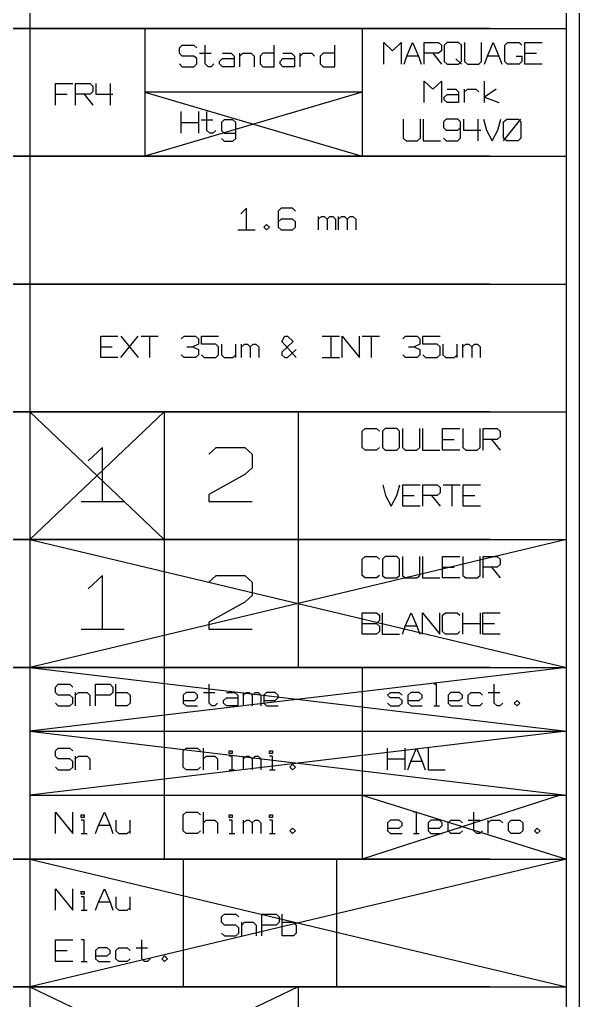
# Model space of a CAD drawing. Extents: x -658 to 530, y -320 to 521.
# Drawn here: x -356.3 to -277.6, y 172.4 to 310.2 of the extents above; entities that cross this region are included whole.
import ezdxf

# ---------------------------------------------------------------- set-up
doc = ezdxf.new("R2010")
doc.units = 0
doc.layers.add('1', color=1, linetype='CONTINUOUS')

msp = doc.modelspace()

# ---------------------------------------------------------------- linework, layer by layer
at = {"layer": '1'}
for p, q in [((-277.58, 100.6), (-277.58, 420.4)), ((-354.83, 398.85), (-354.83, 102.4)), ((-279.38, 309), (-279.38, 326.97)), ((-290.15, 309), (-419.5, 309)), ((-419.5, 309), (-279.38, 309)), ((-338.65, 309), (-338.65, 291.05)), ((-308.1, 309), (-308.1, 291.05)), ((-279.38, 291.05), (-279.38, 309)), ((-333.8, 306.25), (-333.4, 306.65)), ((-333.8, 305.5), (-333.8, 306.25)), ((-333.4, 306.65), (-331.77, 306.65)), ((-331.77, 306.65), (-331.37, 306.25)), ((-330.17, 304), (-330.17, 306.65)), ((-320.47, 303.62), (-320.47, 306.65)), ((-311.97, 303.62), (-311.97, 306.65)), ((-305.05, 303.97), (-305.05, 307)), ((-305.05, 307), (-303.85, 305.87)), ((-303.85, 305.87), (-302.63, 307)), ((-302.63, 307), (-302.63, 303.97)), ((-301.83, 305.1), (-301.03, 307)), ((-301.03, 307), (-300.2, 305.1)), ((-299.4, 303.97), (-299.4, 307)), ((-299.4, 307), (-297.38, 307)), ((-297.38, 307), (-296.98, 306.62)), ((-296.98, 306.62), (-296.98, 305.87)), ((-296.18, 307), (-296.58, 306.62)), ((-296.58, 306.62), (-296.58, 304.35)), ((-294.55, 307), (-296.18, 307)), ((-294.15, 306.62), (-294.55, 307)), ((-294.15, 304.35), (-294.15, 306.62)), ((-293.75, 307), (-293.75, 304.35)), ((-291.33, 304.35), (-291.33, 307)), ((-290.5, 305.1), (-289.7, 307)), ((-289.7, 307), (-288.9, 305.1)), ((-288.08, 306.62), (-287.68, 307)), ((-288.08, 304.35), (-288.08, 306.62)), ((-287.68, 307), (-286.05, 307)), ((-286.05, 307), (-285.65, 306.62)), ((-285.25, 303.97), (-285.25, 307)), ((-285.25, 307), (-282.83, 307)), ((-333.4, 305.12), (-333.8, 305.5)), ((-331.77, 305.12), (-333.4, 305.12)), ((-331.37, 304.75), (-331.77, 305.12)), ((-331.37, 304), (-331.37, 304.75)), ((-330.97, 305.5), (-329.35, 305.5)), ((-328.15, 304.37), (-327.75, 304.75)), ((-327.75, 305.5), (-326.52, 305.5)), ((-327.75, 304.75), (-326.12, 304.75)), ((-326.52, 305.5), (-326.12, 305.12)), ((-326.12, 305.12), (-326.12, 303.62)), ((-325.32, 303.62), (-325.32, 305.5)), ((-325.32, 305.12), (-324.9, 305.5)), ((-324.9, 305.5), (-323.7, 305.5)), ((-323.7, 305.5), (-323.3, 305.12)), ((-323.3, 305.12), (-323.3, 303.62)), ((-322.07, 305.5), (-322.47, 305.12)), ((-322.47, 305.12), (-322.47, 304)), ((-320.47, 305.5), (-322.07, 305.5)), ((-319.65, 304.37), (-319.25, 304.75)), ((-319.25, 305.5), (-318.05, 305.5)), ((-319.25, 304.75), (-317.62, 304.75)), ((-318.05, 305.5), (-317.62, 305.12)), ((-317.62, 305.12), (-317.62, 303.62)), ((-316.82, 303.62), (-316.82, 305.5)), ((-316.82, 305.12), (-316.42, 305.5)), ((-316.42, 305.5), (-315.2, 305.5)), ((-315.2, 305.5), (-314.8, 305.12)), ((-313.6, 305.5), (-314, 305.12)), ((-314, 305.12), (-314, 304)), ((-311.97, 305.5), (-313.6, 305.5)), ((-302.23, 303.97), (-301.83, 305.1)), ((-300.2, 305.1), (-301.83, 305.1)), ((-300.2, 305.1), (-299.8, 303.97)), ((-297.38, 305.5), (-299.4, 305.5)), ((-298.18, 305.5), (-296.98, 303.97)), ((-296.98, 305.87), (-297.38, 305.5)), ((-294.15, 303.97), (-294.95, 304.72)), ((-290.9, 303.97), (-290.5, 305.1)), ((-288.9, 305.1), (-290.5, 305.1)), ((-288.9, 305.1), (-288.48, 303.97)), ((-286.48, 305.1), (-285.65, 305.1)), ((-285.65, 305.1), (-285.65, 304.35)), ((-285.25, 305.5), (-283.63, 305.5)), ((-333.8, 304), (-333.4, 303.62)), ((-333.4, 303.62), (-331.77, 303.62)), ((-331.77, 303.62), (-331.37, 304)), ((-329.75, 303.62), (-330.17, 304)), ((-329.35, 303.62), (-329.75, 303.62)), ((-328.95, 304), (-329.35, 303.62)), ((-328.15, 304), (-328.15, 304.37)), ((-327.75, 303.62), (-328.15, 304)), ((-326.12, 303.62), (-327.75, 303.62)), ((-322.47, 304), (-322.07, 303.62)), ((-322.07, 303.62), (-320.47, 303.62)), ((-319.65, 304), (-319.65, 304.37)), ((-319.25, 303.62), (-319.65, 304)), ((-317.62, 303.62), (-319.25, 303.62)), ((-314, 304), (-313.6, 303.62)), ((-313.6, 303.62), (-311.97, 303.62)), ((-296.58, 304.35), (-296.18, 303.97)), ((-296.18, 303.97), (-294.55, 303.97)), ((-294.55, 303.97), (-294.15, 304.35)), ((-293.75, 304.35), (-293.33, 303.97)), ((-293.33, 303.97), (-291.73, 303.97)), ((-291.73, 303.97), (-291.33, 304.35)), ((-287.68, 303.97), (-288.08, 304.35)), ((-286.05, 303.97), (-287.68, 303.97)), ((-285.65, 304.35), (-286.05, 303.97)), ((-282.83, 303.97), (-285.25, 303.97)), ((-351.22, 298.22), (-351.22, 301.25)), ((-351.22, 301.25), (-348.8, 301.25)), ((-348.4, 298.22), (-348.4, 301.25)), ((-348.4, 301.25), (-346.37, 301.25)), ((-346.37, 301.25), (-345.97, 300.87)), ((-345.97, 300.87), (-345.97, 300.12)), ((-345.57, 301.25), (-345.57, 299.75)), ((-343.55, 301.25), (-343.55, 298.22)), ((-299.4, 298.6), (-299.4, 301.6)), ((-299.4, 301.6), (-298.18, 300.47)), ((-298.18, 300.47), (-296.98, 301.6)), ((-296.98, 301.6), (-296.98, 298.6)), ((-290.9, 298.6), (-290.9, 301.6)), ((-351.22, 299.75), (-349.6, 299.75)), ((-346.37, 299.75), (-348.4, 299.75)), ((-347.17, 299.75), (-345.97, 298.22)), ((-345.97, 300.12), (-346.37, 299.75)), ((-345.57, 299.75), (-343.15, 299.75)), ((-338.65, 300.02), (-308.1, 291.05)), ((-308.1, 300.02), (-338.65, 291.05)), ((-308.1, 300.02), (-338.65, 300.02)), ((-296.58, 299.35), (-296.18, 299.72)), ((-296.58, 298.97), (-296.58, 299.35)), ((-296.18, 300.47), (-294.95, 300.47)), ((-296.18, 299.72), (-294.55, 299.72)), ((-294.95, 300.47), (-294.55, 300.1)), ((-294.55, 300.1), (-294.55, 298.6)), ((-293.75, 298.6), (-293.75, 300.47)), ((-293.75, 300.1), (-293.33, 300.47)), ((-293.33, 300.47), (-292.13, 300.47)), ((-292.13, 300.47), (-291.73, 300.1)), ((-289.3, 300.47), (-290.9, 299.35)), ((-290.9, 299.35), (-288.9, 298.6)), ((-296.18, 298.6), (-296.58, 298.97)), ((-294.55, 298.6), (-296.18, 298.6)), ((-333.55, 294.27), (-333.55, 297.3)), ((-331.13, 297.3), (-331.13, 294.27)), ((-329.93, 294.65), (-329.93, 297.3)), ((-333.55, 295.77), (-331.13, 295.77)), ((-330.73, 296.17), (-329.1, 296.17)), ((-327.5, 296.17), (-327.9, 295.77)), ((-327.9, 295.77), (-327.9, 294.65)), ((-326.28, 296.17), (-327.5, 296.17)), ((-325.88, 295.77), (-326.28, 296.17)), ((-325.88, 293.52), (-325.88, 295.77)), ((-302.35, 296.22), (-302.35, 293.57)), ((-299.93, 293.57), (-299.93, 296.22)), ((-299.53, 296.22), (-299.53, 293.2)), ((-296.3, 296.22), (-296.7, 295.85)), ((-296.7, 295.85), (-296.7, 295.07)), ((-296.7, 295.07), (-296.3, 294.7)), ((-294.68, 296.22), (-296.3, 296.22)), ((-294.28, 295.85), (-294.68, 296.22)), ((-294.68, 294.7), (-294.28, 295.07)), ((-294.28, 293.57), (-294.28, 295.85)), ((-293.88, 296.22), (-293.88, 294.7)), ((-291.85, 296.22), (-291.85, 293.2)), ((-291.05, 296.22), (-290.65, 294.7)), ((-289.03, 294.7), (-288.63, 296.22)), ((-288.23, 295.85), (-287.8, 296.22)), ((-288.23, 293.2), (-285.8, 296.22)), ((-288.23, 293.57), (-288.23, 295.85)), ((-287.8, 296.22), (-286.2, 296.22)), ((-286.2, 296.22), (-285.8, 295.85)), ((-285.8, 295.85), (-285.8, 293.57)), ((-329.53, 294.27), (-329.93, 294.65)), ((-329.1, 294.27), (-329.53, 294.27)), ((-328.7, 294.65), (-329.1, 294.27)), ((-327.9, 294.65), (-327.5, 294.27)), ((-327.5, 294.27), (-325.88, 294.27)), ((-296.3, 294.7), (-294.68, 294.7)), ((-293.88, 294.7), (-291.45, 294.7)), ((-290.65, 294.7), (-289.83, 293.2)), ((-289.83, 293.2), (-289.03, 294.7)), ((-327.9, 293.52), (-327.5, 293.15)), ((-327.5, 293.15), (-326.28, 293.15)), ((-326.28, 293.15), (-325.88, 293.52)), ((-302.35, 293.57), (-301.95, 293.2)), ((-301.95, 293.2), (-300.35, 293.2)), ((-300.35, 293.2), (-299.93, 293.57)), ((-299.53, 293.2), (-297.1, 293.2)), ((-296.7, 293.57), (-296.3, 293.2)), ((-296.3, 293.2), (-294.68, 293.2)), ((-294.68, 293.2), (-294.28, 293.57)), ((-287.8, 293.2), (-288.23, 293.57)), ((-286.2, 293.2), (-287.8, 293.2)), ((-285.8, 293.57), (-286.2, 293.2)), ((-290.15, 291.05), (-419.5, 291.05)), ((-419.5, 291.05), (-279.38, 291.05)), ((-279.38, 273.07), (-279.38, 291.05)), ((-324.37, 283.72), (-325.17, 282.95)), ((-324.37, 280.7), (-324.37, 283.72)), ((-319.52, 283.72), (-319.92, 283.32)), ((-319.92, 283.32), (-319.92, 281.07)), ((-317.9, 283.72), (-319.52, 283.72)), ((-317.5, 283.32), (-317.9, 283.72)), ((-321.95, 281.07), (-321.55, 281.45)), ((-321.55, 281.45), (-321.12, 281.07)), ((-319.52, 282.2), (-319.92, 281.82)), ((-317.9, 282.2), (-319.52, 282.2)), ((-317.5, 281.82), (-317.9, 282.2)), ((-317.5, 281.07), (-317.5, 281.82)), ((-314.27, 280.7), (-314.27, 282.57)), ((-314.27, 282.2), (-313.85, 282.57)), ((-313.85, 282.57), (-313.45, 282.57)), ((-313.45, 282.57), (-313.05, 282.2)), ((-313.05, 282.2), (-312.65, 282.57)), ((-313.05, 282.2), (-313.05, 280.7)), ((-312.65, 282.57), (-312.25, 282.57)), ((-312.25, 282.57), (-311.85, 282.2)), ((-311.85, 282.2), (-311.85, 280.7)), ((-311.42, 280.7), (-311.42, 282.57)), ((-311.42, 282.2), (-311.02, 282.57)), ((-311.02, 282.57), (-310.62, 282.57)), ((-310.62, 282.57), (-310.22, 282.2)), ((-310.22, 282.2), (-309.82, 282.57)), ((-310.22, 282.2), (-310.22, 280.7)), ((-309.82, 282.57), (-309.42, 282.57)), ((-309.42, 282.57), (-309, 282.2)), ((-309, 282.2), (-309, 280.7)), ((-325.57, 280.7), (-323.15, 280.7)), ((-321.55, 280.7), (-321.95, 281.07)), ((-321.12, 281.07), (-321.55, 280.7)), ((-319.92, 281.07), (-319.52, 280.7)), ((-319.52, 280.7), (-317.9, 280.7)), ((-317.9, 280.7), (-317.5, 281.07)), ((-290.15, 273.07), (-419.5, 273.07)), ((-419.5, 273.07), (-279.38, 273.07)), ((-279.38, 255.1), (-279.38, 273.07)), ((-344.87, 262.72), (-344.87, 265.75)), ((-344.87, 265.75), (-342.45, 265.75)), ((-342.05, 262.72), (-339.62, 265.75)), ((-342.05, 265.75), (-339.62, 262.72)), ((-339.2, 265.75), (-336.77, 265.75)), ((-338, 265.75), (-338, 262.72)), ((-333.55, 265.37), (-333.15, 265.75)), ((-333.15, 265.75), (-331.52, 265.75)), ((-331.52, 265.75), (-331.12, 265.37)), ((-331.12, 265.37), (-331.12, 264.62)), ((-330.72, 264.62), (-330.72, 265.75)), ((-330.72, 265.75), (-328.3, 265.75)), ((-319.4, 265), (-319, 265.75)), ((-317.37, 262.72), (-319.4, 265)), ((-317.8, 265), (-319.4, 263.47)), ((-319, 265.75), (-318.6, 265.75)), ((-318.6, 265.75), (-317.8, 265)), ((-313.75, 265.75), (-311.32, 265.75)), ((-312.52, 265.75), (-312.52, 262.72)), ((-310.92, 262.72), (-310.92, 265.75)), ((-310.92, 265.75), (-308.5, 262.72)), ((-308.5, 262.72), (-308.5, 265.75)), ((-308.1, 265.75), (-305.67, 265.75)), ((-306.87, 265.75), (-306.87, 262.72)), ((-302.42, 265.37), (-302.02, 265.75)), ((-302.02, 265.75), (-300.4, 265.75)), ((-300.4, 265.75), (-300, 265.37)), ((-300, 265.37), (-300, 264.62)), ((-299.6, 264.62), (-299.6, 265.75)), ((-299.6, 265.75), (-297.17, 265.75)), ((-344.87, 264.25), (-343.25, 264.25)), ((-332.75, 264.25), (-331.92, 264.25)), ((-331.12, 264.62), (-331.92, 264.25)), ((-331.92, 264.25), (-331.12, 263.85)), ((-331.12, 263.85), (-331.12, 263.1)), ((-328.7, 264.62), (-330.72, 264.62)), ((-328.3, 264.25), (-328.7, 264.62)), ((-328.3, 263.1), (-328.3, 264.25)), ((-327.9, 264.62), (-327.9, 263.1)), ((-325.87, 262.72), (-325.87, 264.62)), ((-325.07, 262.72), (-325.07, 264.62)), ((-325.07, 264.25), (-324.65, 264.62)), ((-324.65, 264.62), (-324.25, 264.62)), ((-324.25, 264.62), (-323.85, 264.25)), ((-323.85, 264.25), (-323.45, 264.62)), ((-323.85, 264.25), (-323.85, 262.72)), ((-323.45, 264.62), (-323.05, 264.62)), ((-323.05, 264.62), (-322.65, 264.25)), ((-322.65, 264.25), (-322.65, 262.72)), ((-319.4, 263.47), (-319.4, 263.1)), ((-318.6, 262.72), (-317.37, 263.85)), ((-301.62, 264.25), (-300.82, 264.25)), ((-300, 264.62), (-300.82, 264.25)), ((-300.82, 264.25), (-300, 263.85)), ((-300, 263.85), (-300, 263.1)), ((-297.57, 264.62), (-299.6, 264.62)), ((-297.17, 264.25), (-297.57, 264.62)), ((-297.17, 263.1), (-297.17, 264.25)), ((-296.77, 264.62), (-296.77, 263.1)), ((-294.75, 262.72), (-294.75, 264.62)), ((-293.95, 262.72), (-293.95, 264.62)), ((-293.95, 264.25), (-293.55, 264.62)), ((-293.55, 264.62), (-293.12, 264.62)), ((-293.12, 264.62), (-292.72, 264.25)), ((-292.72, 264.25), (-292.32, 264.62)), ((-292.72, 264.25), (-292.72, 262.72)), ((-292.32, 264.62), (-291.92, 264.62)), ((-291.92, 264.62), (-291.52, 264.25)), ((-291.52, 264.25), (-291.52, 262.72)), ((-342.45, 262.72), (-344.87, 262.72)), ((-333.15, 262.72), (-333.55, 263.1)), ((-331.52, 262.72), (-333.15, 262.72)), ((-331.12, 263.1), (-331.52, 262.72)), ((-330.72, 263.1), (-330.32, 262.72)), ((-330.32, 262.72), (-328.7, 262.72)), ((-328.7, 262.72), (-328.3, 263.1)), ((-327.9, 263.1), (-327.5, 262.72)), ((-327.5, 262.72), (-326.27, 262.72)), ((-326.27, 262.72), (-325.87, 263.1)), ((-319.4, 263.1), (-319, 262.72)), ((-319, 262.72), (-318.6, 262.72)), ((-313.75, 262.72), (-311.32, 262.72)), ((-302.02, 262.72), (-302.42, 263.1)), ((-300.4, 262.72), (-302.02, 262.72)), ((-300, 263.1), (-300.4, 262.72)), ((-299.6, 263.1), (-299.2, 262.72)), ((-299.2, 262.72), (-297.57, 262.72)), ((-297.57, 262.72), (-297.17, 263.1)), ((-296.77, 263.1), (-296.37, 262.72)), ((-296.37, 262.72), (-295.15, 262.72)), ((-295.15, 262.72), (-294.75, 263.1)), ((-290.15, 255.1), (-419.5, 255.1)), ((-419.5, 255.1), (-279.38, 255.1)), ((-354.83, 255.1), (-335.95, 237.15)), ((-335.95, 255.1), (-354.83, 237.15)), ((-335.95, 255.1), (-335.95, 237.15)), ((-317.1, 255.1), (-317.1, 237.15)), ((-279.38, 237.15), (-279.38, 255.1)), ((-308.1, 252.37), (-307.7, 252.75)), ((-308.1, 250.1), (-308.1, 252.37)), ((-307.7, 252.75), (-306.1, 252.75)), ((-306.1, 252.75), (-305.67, 252.37)), ((-304.87, 252.75), (-305.27, 252.37)), ((-305.27, 252.37), (-305.27, 250.1)), ((-303.25, 252.75), (-304.87, 252.75)), ((-302.85, 252.37), (-303.25, 252.75)), ((-302.85, 250.1), (-302.85, 252.37)), ((-302.45, 252.75), (-302.45, 250.1)), ((-300.02, 250.1), (-300.02, 252.75)), ((-299.62, 252.75), (-299.62, 249.72)), ((-296.8, 249.72), (-296.8, 252.75)), ((-296.8, 252.75), (-294.37, 252.75)), ((-293.97, 252.75), (-293.97, 250.1)), ((-291.55, 250.1), (-291.55, 252.75)), ((-291.12, 249.72), (-291.12, 252.75)), ((-291.12, 252.75), (-289.12, 252.75)), ((-289.12, 252.75), (-288.7, 252.37)), ((-288.7, 252.37), (-288.7, 251.6)), ((-296.8, 251.22), (-295.17, 251.22)), ((-289.12, 251.22), (-291.12, 251.22)), ((-289.92, 251.22), (-288.7, 249.72)), ((-288.7, 251.6), (-289.12, 251.22)), ((-344.6, 250.07), (-346.63, 248.2)), ((-344.6, 242.52), (-344.6, 250.07)), ((-329.68, 249.15), (-328.65, 250.07)), ((-328.65, 250.07), (-324.63, 250.07)), ((-324.63, 250.07), (-323.6, 249.15)), ((-307.7, 249.72), (-308.1, 250.1)), ((-306.1, 249.72), (-307.7, 249.72)), ((-305.67, 250.1), (-306.1, 249.72)), ((-305.27, 250.1), (-304.87, 249.72)), ((-304.87, 249.72), (-303.25, 249.72)), ((-303.25, 249.72), (-302.85, 250.1)), ((-302.45, 250.1), (-302.05, 249.72)), ((-302.05, 249.72), (-300.42, 249.72)), ((-300.42, 249.72), (-300.02, 250.1)), ((-299.62, 249.72), (-297.2, 249.72)), ((-294.37, 249.72), (-296.8, 249.72)), ((-293.97, 250.1), (-293.55, 249.72)), ((-293.55, 249.72), (-291.95, 249.72)), ((-291.95, 249.72), (-291.55, 250.1)), ((-323.6, 249.15), (-323.6, 247.25)), ((-323.6, 247.25), (-324.63, 246.3)), ((-324.63, 246.3), (-329.68, 243.47)), ((-305.23, 244.82), (-304.83, 243.32)), ((-303.23, 243.32), (-302.8, 244.82)), ((-302.4, 241.82), (-302.4, 244.82)), ((-302.4, 244.82), (-299.98, 244.82)), ((-299.58, 241.82), (-299.58, 244.82)), ((-299.58, 244.82), (-297.55, 244.82)), ((-297.55, 244.82), (-297.15, 244.45)), ((-297.15, 244.45), (-297.15, 243.7)), ((-296.75, 244.82), (-294.33, 244.82)), ((-295.53, 244.82), (-295.53, 241.82)), ((-293.93, 241.82), (-293.93, 244.82)), ((-293.93, 244.82), (-291.5, 244.82)), ((-329.68, 243.47), (-329.68, 242.52)), ((-304.83, 243.32), (-304.03, 241.82)), ((-304.03, 241.82), (-303.23, 243.32)), ((-302.4, 243.32), (-300.8, 243.32)), ((-297.55, 243.32), (-299.58, 243.32)), ((-298.38, 243.32), (-297.15, 241.82)), ((-297.15, 243.7), (-297.55, 243.32)), ((-293.93, 243.32), (-292.3, 243.32)), ((-347.63, 242.52), (-341.58, 242.52)), ((-329.68, 242.52), (-323.6, 242.52)), ((-299.98, 241.82), (-302.4, 241.82)), ((-291.5, 241.82), (-293.93, 241.82)), ((-290.15, 237.15), (-419.5, 237.15)), ((-419.5, 237.15), (-279.38, 237.15)), ((-354.83, 237.15), (-279.38, 219.17)), ((-279.38, 237.15), (-354.83, 219.17)), ((-335.95, 237.15), (-335.95, 219.17)), ((-317.1, 237.15), (-317.1, 219.17)), ((-279.38, 219.17), (-279.38, 237.15)), ((-308.1, 234.4), (-307.7, 234.77)), ((-308.1, 232.12), (-308.1, 234.4)), ((-307.7, 234.77), (-306.1, 234.77)), ((-306.1, 234.77), (-305.67, 234.4)), ((-304.87, 234.77), (-305.27, 234.4)), ((-305.27, 234.4), (-305.27, 232.12)), ((-303.25, 234.77), (-304.87, 234.77)), ((-302.85, 234.4), (-303.25, 234.77)), ((-302.85, 232.12), (-302.85, 234.4)), ((-302.45, 234.77), (-302.45, 232.12)), ((-300.02, 232.12), (-300.02, 234.77)), ((-299.62, 234.77), (-299.62, 231.75)), ((-296.8, 231.75), (-296.8, 234.77)), ((-296.8, 234.77), (-294.37, 234.77)), ((-293.97, 234.77), (-293.97, 232.12)), ((-291.55, 232.12), (-291.55, 234.77)), ((-291.12, 231.75), (-291.12, 234.77)), ((-291.12, 234.77), (-289.12, 234.77)), ((-289.12, 234.77), (-288.7, 234.4)), ((-288.7, 234.4), (-288.7, 233.65)), ((-296.8, 233.27), (-295.17, 233.27)), ((-289.12, 233.27), (-291.12, 233.27)), ((-289.92, 233.27), (-288.7, 231.75)), ((-288.7, 233.65), (-289.12, 233.27)), ((-344.6, 232.12), (-346.63, 230.22)), ((-344.6, 224.57), (-344.6, 232.12)), ((-329.68, 231.17), (-328.65, 232.12)), ((-328.65, 232.12), (-324.63, 232.12)), ((-324.63, 232.12), (-323.6, 231.17)), ((-307.7, 231.75), (-308.1, 232.12)), ((-306.1, 231.75), (-307.7, 231.75)), ((-305.67, 232.12), (-306.1, 231.75)), ((-305.27, 232.12), (-304.87, 231.75)), ((-304.87, 231.75), (-303.25, 231.75)), ((-303.25, 231.75), (-302.85, 232.12)), ((-302.45, 232.12), (-302.05, 231.75)), ((-302.05, 231.75), (-300.42, 231.75)), ((-300.42, 231.75), (-300.02, 232.12)), ((-299.62, 231.75), (-297.2, 231.75)), ((-294.37, 231.75), (-296.8, 231.75)), ((-293.97, 232.12), (-293.55, 231.75)), ((-293.55, 231.75), (-291.95, 231.75)), ((-291.95, 231.75), (-291.55, 232.12)), ((-323.6, 231.17), (-323.6, 229.27)), ((-323.6, 229.27), (-324.63, 228.35)), ((-324.63, 228.35), (-329.68, 225.52)), ((-308.1, 223.85), (-308.1, 226.87)), ((-308.1, 226.87), (-306.1, 226.87)), ((-306.1, 226.87), (-305.68, 226.5)), ((-305.68, 226.5), (-305.68, 225.75)), ((-305.28, 226.87), (-305.28, 223.85)), ((-302.05, 224.97), (-301.25, 226.87)), ((-301.25, 226.87), (-300.43, 224.97)), ((-299.63, 223.85), (-299.63, 226.87)), ((-299.63, 226.87), (-297.2, 223.85)), ((-297.2, 223.85), (-297.2, 226.87)), ((-296.8, 226.5), (-296.4, 226.87)), ((-296.8, 224.22), (-296.8, 226.5)), ((-296.4, 226.87), (-294.78, 226.87)), ((-294.78, 226.87), (-294.38, 226.5)), ((-293.98, 223.85), (-293.98, 226.87)), ((-291.55, 226.87), (-291.55, 223.85)), ((-291.13, 223.85), (-291.13, 226.87)), ((-291.13, 226.87), (-288.7, 226.87)), ((-329.68, 225.52), (-329.68, 224.57)), ((-308.1, 225.35), (-306.1, 225.35)), ((-305.68, 225.75), (-306.1, 225.35)), ((-306.1, 225.35), (-305.68, 224.97)), ((-305.68, 224.97), (-305.68, 224.22)), ((-302.45, 223.85), (-302.05, 224.97)), ((-300.43, 224.97), (-302.05, 224.97)), ((-300.43, 224.97), (-300.03, 223.85)), ((-293.98, 225.35), (-291.55, 225.35)), ((-291.13, 225.35), (-289.53, 225.35)), ((-347.63, 224.57), (-341.58, 224.57)), ((-329.68, 224.57), (-323.6, 224.57)), ((-306.1, 223.85), (-308.1, 223.85)), ((-305.68, 224.22), (-306.1, 223.85)), ((-305.28, 223.85), (-302.85, 223.85)), ((-296.4, 223.85), (-296.8, 224.22)), ((-294.78, 223.85), (-296.4, 223.85)), ((-294.38, 224.22), (-294.78, 223.85)), ((-288.7, 223.85), (-291.13, 223.85)), ((-290.15, 219.17), (-419.5, 219.17)), ((-419.5, 219.17), (-279.38, 219.17)), ((-354.83, 219.17), (-279.38, 210.2)), ((-279.38, 219.17), (-354.83, 210.2)), ((-335.95, 219.17), (-335.95, 192.22)), ((-308.1, 219.17), (-308.1, 192.22)), ((-279.38, 192.22), (-279.38, 219.17)), ((-351.23, 216.42), (-350.83, 216.8)), ((-350.83, 216.8), (-349.2, 216.8)), ((-349.2, 216.8), (-348.8, 216.42)), ((-345.58, 213.8), (-345.58, 216.8)), ((-345.58, 216.8), (-343.55, 216.8)), ((-343.55, 216.8), (-343.15, 216.42)), ((-342.75, 213.8), (-342.75, 216.8)), ((-329.63, 214.17), (-329.63, 216.8)), ((-297.65, 216.8), (-298.05, 216.8)), ((-297.65, 213.8), (-297.65, 216.8)), ((-289.58, 214.17), (-289.58, 216.8)), ((-351.23, 215.67), (-351.23, 216.42)), ((-350.83, 215.3), (-351.23, 215.67)), ((-349.2, 215.3), (-350.83, 215.3)), ((-348.8, 214.92), (-349.2, 215.3)), ((-348.4, 213.8), (-348.4, 215.67)), ((-348.4, 215.3), (-348, 215.67)), ((-348, 215.67), (-346.78, 215.67)), ((-346.78, 215.67), (-346.38, 215.3)), ((-346.38, 215.3), (-346.38, 213.8)), ((-343.55, 215.3), (-345.58, 215.3)), ((-343.15, 215.67), (-343.55, 215.3)), ((-343.15, 216.42), (-343.15, 215.67)), ((-342.75, 215.67), (-341.13, 215.67)), ((-341.13, 215.67), (-340.73, 215.3)), ((-340.73, 215.3), (-340.73, 214.17)), ((-332.85, 215.67), (-333.28, 215.3)), ((-333.28, 215.3), (-333.28, 214.17)), ((-331.65, 215.67), (-332.85, 215.67)), ((-331.25, 215.3), (-331.65, 215.67)), ((-331.25, 214.92), (-331.25, 215.3)), ((-330.43, 215.67), (-328.83, 215.67)), ((-327.2, 215.67), (-326, 215.67)), ((-326, 215.67), (-325.58, 215.3)), ((-325.58, 215.3), (-325.58, 213.8)), ((-324.78, 213.8), (-324.78, 215.67)), ((-324.78, 215.3), (-324.38, 215.67)), ((-324.38, 215.67), (-323.98, 215.67)), ((-323.98, 215.67), (-323.58, 215.3)), ((-323.58, 215.3), (-323.15, 215.67)), ((-323.58, 215.3), (-323.58, 213.8)), ((-323.15, 215.67), (-322.75, 215.67)), ((-322.75, 215.67), (-322.35, 215.3)), ((-322.35, 215.3), (-322.35, 213.8)), ((-321.55, 215.67), (-321.95, 215.3)), ((-321.95, 215.3), (-321.95, 214.17)), ((-320.33, 215.67), (-321.55, 215.67)), ((-319.93, 215.3), (-320.33, 215.67)), ((-319.93, 214.92), (-319.93, 215.3)), ((-304.53, 215.3), (-304.13, 215.67)), ((-304.13, 214.92), (-304.53, 215.3)), ((-304.13, 215.67), (-302.9, 215.67)), ((-302.9, 215.67), (-302.5, 215.3)), ((-301.28, 215.67), (-301.7, 215.3)), ((-301.7, 215.3), (-301.7, 214.17)), ((-300.08, 215.67), (-301.28, 215.67)), ((-299.68, 215.3), (-300.08, 215.67)), ((-299.68, 214.92), (-299.68, 215.3)), ((-295.63, 215.67), (-296.03, 215.3)), ((-296.03, 215.3), (-296.03, 214.17)), ((-294.43, 215.67), (-295.63, 215.67)), ((-294, 215.3), (-294.43, 215.67)), ((-294, 214.92), (-294, 215.3)), ((-293.2, 215.3), (-292.8, 215.67)), ((-293.2, 214.17), (-293.2, 215.3)), ((-292.8, 215.67), (-291.58, 215.67)), ((-291.58, 215.67), (-291.18, 215.3)), ((-290.38, 215.67), (-288.75, 215.67)), ((-351.23, 214.17), (-350.83, 213.8)), ((-350.83, 213.8), (-349.2, 213.8)), ((-349.2, 213.8), (-348.8, 214.17)), ((-348.8, 214.17), (-348.8, 214.92)), ((-341.13, 213.8), (-342.75, 213.8)), ((-340.73, 214.17), (-341.13, 213.8)), ((-333.28, 214.55), (-331.65, 214.55)), ((-333.28, 214.17), (-332.85, 213.8)), ((-332.85, 213.8), (-331.25, 213.8)), ((-331.65, 214.55), (-331.25, 214.92)), ((-329.23, 213.8), (-329.63, 214.17)), ((-328.83, 213.8), (-329.23, 213.8)), ((-328.43, 214.17), (-328.83, 213.8)), ((-327.6, 214.55), (-327.2, 214.92)), ((-327.6, 214.17), (-327.6, 214.55)), ((-327.2, 213.8), (-327.6, 214.17)), ((-327.2, 214.92), (-325.58, 214.92)), ((-325.58, 213.8), (-327.2, 213.8)), ((-321.95, 214.55), (-320.33, 214.55)), ((-321.95, 214.17), (-321.55, 213.8)), ((-321.55, 213.8), (-319.93, 213.8)), ((-320.33, 214.55), (-319.93, 214.92)), ((-304.53, 214.17), (-304.13, 213.8)), ((-302.9, 214.92), (-304.13, 214.92)), ((-304.13, 213.8), (-302.9, 213.8)), ((-302.5, 214.55), (-302.9, 214.92)), ((-302.9, 213.8), (-302.5, 214.17)), ((-302.5, 214.17), (-302.5, 214.55)), ((-301.7, 214.55), (-300.08, 214.55)), ((-301.7, 214.17), (-301.28, 213.8)), ((-301.28, 213.8), (-299.68, 213.8)), ((-300.08, 214.55), (-299.68, 214.92)), ((-298.05, 213.8), (-297.25, 213.8)), ((-296.03, 214.55), (-294.43, 214.55)), ((-296.03, 214.17), (-295.63, 213.8)), ((-295.63, 213.8), (-294, 213.8)), ((-294.43, 214.55), (-294, 214.92)), ((-292.8, 213.8), (-293.2, 214.17)), ((-291.58, 213.8), (-292.8, 213.8)), ((-291.18, 214.17), (-291.58, 213.8)), ((-289.15, 213.8), (-289.58, 214.17)), ((-288.75, 213.8), (-289.15, 213.8)), ((-288.35, 214.17), (-288.75, 213.8)), ((-286.73, 214.17), (-286.33, 214.55)), ((-286.33, 213.8), (-286.73, 214.17)), ((-286.33, 214.55), (-285.93, 214.17)), ((-285.93, 214.17), (-286.33, 213.8)), ((-354.83, 210.2), (-279.38, 201.22)), ((-279.38, 210.2), (-354.83, 201.22)), ((-354.83, 210.2), (-279.38, 210.2)), ((-351.23, 207.45), (-350.83, 207.82)), ((-351.23, 206.7), (-351.23, 207.45)), ((-350.83, 207.82), (-349.2, 207.82)), ((-349.2, 207.82), (-348.8, 207.45)), ((-333.28, 207.45), (-332.85, 207.82)), ((-333.28, 205.17), (-333.28, 207.45)), ((-332.85, 207.82), (-331.25, 207.82)), ((-331.25, 207.82), (-330.85, 207.45)), ((-330.43, 204.8), (-330.43, 207.82)), ((-326.8, 207.07), (-326.8, 207.45)), ((-326.8, 207.45), (-326.4, 207.45)), ((-326.4, 207.07), (-326.8, 207.07)), ((-326.4, 207.45), (-326.4, 207.07)), ((-321.15, 207.07), (-321.15, 207.45)), ((-321.15, 207.45), (-320.73, 207.45)), ((-320.73, 207.07), (-321.15, 207.07)), ((-320.73, 207.45), (-320.73, 207.07)), ((-304.53, 204.8), (-304.53, 207.82)), ((-302.1, 207.82), (-302.1, 204.8)), ((-301.28, 205.95), (-300.48, 207.82)), ((-300.48, 207.82), (-299.68, 205.95)), ((-298.85, 207.82), (-298.85, 204.8)), ((-350.83, 206.32), (-351.23, 206.7)), ((-349.2, 206.32), (-350.83, 206.32)), ((-348.8, 205.95), (-349.2, 206.32)), ((-348.8, 205.17), (-348.8, 205.95)), ((-348.4, 204.8), (-348.4, 206.7)), ((-348.4, 206.32), (-348, 206.7)), ((-348, 206.7), (-346.78, 206.7)), ((-346.78, 206.7), (-346.38, 206.32)), ((-346.38, 206.32), (-346.38, 204.8)), ((-330.43, 206.32), (-330.03, 206.7)), ((-330.03, 206.7), (-328.83, 206.7)), ((-328.83, 206.7), (-328.43, 206.32)), ((-328.43, 206.32), (-328.43, 204.8)), ((-326.4, 206.7), (-326.8, 206.7)), ((-326.4, 204.8), (-326.4, 206.7)), ((-324.78, 204.8), (-324.78, 206.7)), ((-324.78, 206.32), (-324.38, 206.7)), ((-324.38, 206.7), (-323.98, 206.7)), ((-323.98, 206.7), (-323.58, 206.32)), ((-323.58, 206.32), (-323.15, 206.7)), ((-323.58, 206.32), (-323.58, 204.8)), ((-323.15, 206.7), (-322.75, 206.7)), ((-322.75, 206.7), (-322.35, 206.32)), ((-322.35, 206.32), (-322.35, 204.8)), ((-320.73, 206.7), (-321.15, 206.7)), ((-320.73, 204.8), (-320.73, 206.7)), ((-318.3, 205.17), (-317.9, 205.57)), ((-317.9, 205.57), (-317.5, 205.17)), ((-304.53, 206.32), (-302.1, 206.32)), ((-301.7, 204.8), (-301.28, 205.95)), ((-299.68, 205.95), (-301.28, 205.95)), ((-299.68, 205.95), (-299.28, 204.8)), ((-351.23, 205.17), (-350.83, 204.8)), ((-350.83, 204.8), (-349.2, 204.8)), ((-349.2, 204.8), (-348.8, 205.17)), ((-332.85, 204.8), (-333.28, 205.17)), ((-331.25, 204.8), (-332.85, 204.8)), ((-330.85, 205.17), (-331.25, 204.8)), ((-326.8, 204.8), (-326, 204.8)), ((-321.15, 204.8), (-320.33, 204.8)), ((-317.9, 204.8), (-318.3, 205.17)), ((-317.5, 205.17), (-317.9, 204.8)), ((-298.85, 204.8), (-296.43, 204.8)), ((-354.83, 201.22), (-279.38, 201.22)), ((-308.1, 201.22), (-279.38, 192.22)), ((-280.28, 201.22), (-308.1, 192.22)), ((-351.23, 195.82), (-351.23, 198.85)), ((-351.23, 198.85), (-348.8, 195.82)), ((-348.8, 195.82), (-348.8, 198.85)), ((-345.18, 196.95), (-344.35, 198.85)), ((-344.35, 198.85), (-343.55, 196.95)), ((-333.28, 198.47), (-332.85, 198.85)), ((-332.85, 198.85), (-331.25, 198.85)), ((-331.25, 198.85), (-330.85, 198.47)), ((-330.43, 195.82), (-330.43, 198.85)), ((-300.48, 198.85), (-300.88, 198.85)), ((-300.48, 195.82), (-300.48, 198.85)), ((-292.4, 196.2), (-292.4, 198.85)), ((-347.6, 198.1), (-347.6, 198.47)), ((-347.6, 198.47), (-347.18, 198.47)), ((-347.18, 198.1), (-347.6, 198.1)), ((-347.18, 197.7), (-347.6, 197.7)), ((-347.18, 198.47), (-347.18, 198.1)), ((-347.18, 195.82), (-347.18, 197.7)), ((-342.75, 197.7), (-342.75, 196.2)), ((-340.73, 195.82), (-340.73, 197.7)), ((-333.28, 196.2), (-333.28, 198.47)), ((-330.43, 197.32), (-330.03, 197.7)), ((-330.03, 197.7), (-328.83, 197.7)), ((-328.83, 197.7), (-328.43, 197.32)), ((-328.43, 197.32), (-328.43, 195.82)), ((-326.8, 198.1), (-326.8, 198.47)), ((-326.8, 198.47), (-326.4, 198.47)), ((-326.4, 198.1), (-326.8, 198.1)), ((-326.4, 197.7), (-326.8, 197.7)), ((-326.4, 198.47), (-326.4, 198.1)), ((-326.4, 195.82), (-326.4, 197.7)), ((-324.78, 195.82), (-324.78, 197.7)), ((-324.78, 197.32), (-324.38, 197.7)), ((-324.38, 197.7), (-323.98, 197.7)), ((-323.98, 197.7), (-323.58, 197.32)), ((-323.58, 197.32), (-323.15, 197.7)), ((-323.58, 197.32), (-323.58, 195.82)), ((-323.15, 197.7), (-322.75, 197.7)), ((-322.75, 197.7), (-322.35, 197.32)), ((-322.35, 197.32), (-322.35, 195.82)), ((-321.15, 198.1), (-321.15, 198.47)), ((-321.15, 198.47), (-320.73, 198.47)), ((-320.73, 198.1), (-321.15, 198.1)), ((-320.73, 197.7), (-321.15, 197.7)), ((-320.73, 198.47), (-320.73, 198.1)), ((-320.73, 195.82), (-320.73, 197.7)), ((-304.13, 197.7), (-304.53, 197.32)), ((-304.53, 197.32), (-304.53, 196.2)), ((-302.9, 197.7), (-304.13, 197.7)), ((-302.5, 197.32), (-302.9, 197.7)), ((-302.5, 196.95), (-302.5, 197.32)), ((-298.45, 197.7), (-298.85, 197.32)), ((-298.85, 197.32), (-298.85, 196.2)), ((-297.25, 197.7), (-298.45, 197.7)), ((-296.85, 197.32), (-297.25, 197.7)), ((-296.85, 196.95), (-296.85, 197.32)), ((-296.03, 197.32), (-295.63, 197.7)), ((-296.03, 196.2), (-296.03, 197.32)), ((-295.63, 197.7), (-294.43, 197.7)), ((-294.43, 197.7), (-294, 197.32)), ((-293.2, 197.7), (-291.58, 197.7)), ((-290.38, 195.82), (-290.38, 197.7)), ((-290.38, 197.32), (-289.98, 197.7)), ((-289.98, 197.7), (-288.75, 197.7)), ((-288.75, 197.7), (-288.35, 197.32)), ((-287.55, 197.32), (-287.15, 197.7)), ((-287.55, 196.2), (-287.55, 197.32)), ((-287.15, 197.7), (-285.93, 197.7)), ((-285.93, 197.7), (-285.53, 197.32)), ((-285.53, 197.32), (-285.53, 196.2)), ((-347.6, 195.82), (-346.78, 195.82)), ((-345.58, 195.82), (-345.18, 196.95)), ((-343.55, 196.95), (-345.18, 196.95)), ((-343.55, 196.95), (-343.15, 195.82)), ((-342.75, 196.2), (-342.33, 195.82)), ((-342.33, 195.82), (-341.13, 195.82)), ((-341.13, 195.82), (-340.73, 196.2)), ((-332.85, 195.82), (-333.28, 196.2)), ((-331.25, 195.82), (-332.85, 195.82)), ((-330.85, 196.2), (-331.25, 195.82)), ((-326.8, 195.82), (-326, 195.82)), ((-321.15, 195.82), (-320.33, 195.82)), ((-318.3, 196.2), (-317.9, 196.57)), ((-317.9, 195.82), (-318.3, 196.2)), ((-317.9, 196.57), (-317.5, 196.2)), ((-317.5, 196.2), (-317.9, 195.82)), ((-304.53, 196.57), (-302.9, 196.57)), ((-304.53, 196.2), (-304.13, 195.82)), ((-304.13, 195.82), (-302.5, 195.82)), ((-302.9, 196.57), (-302.5, 196.95)), ((-300.88, 195.82), (-300.08, 195.82)), ((-298.85, 196.57), (-297.25, 196.57)), ((-298.85, 196.2), (-298.45, 195.82)), ((-298.45, 195.82), (-296.85, 195.82)), ((-297.25, 196.57), (-296.85, 196.95)), ((-295.63, 195.82), (-296.03, 196.2)), ((-294.43, 195.82), (-295.63, 195.82)), ((-294, 196.2), (-294.43, 195.82)), ((-292, 195.82), (-292.4, 196.2)), ((-291.58, 195.82), (-292, 195.82)), ((-291.18, 196.2), (-291.58, 195.82)), ((-287.15, 195.82), (-287.55, 196.2)), ((-285.93, 195.82), (-287.15, 195.82)), ((-285.53, 196.2), (-285.93, 195.82)), ((-283.9, 196.2), (-283.5, 196.57)), ((-283.5, 195.82), (-283.9, 196.2)), ((-283.5, 196.57), (-283.1, 196.2)), ((-283.1, 196.2), (-283.5, 195.82)), ((-419.5, 192.22), (-279.38, 192.22)), ((-290.15, 192.22), (-419.5, 192.22)), ((-354.83, 192.22), (-279.38, 174.27)), ((-279.38, 192.22), (-354.83, 174.27)), ((-333.28, 192.22), (-333.28, 174.27)), ((-311.7, 192.22), (-311.7, 174.27)), ((-279.38, 174.27), (-279.38, 192.22)), ((-351.23, 185.05), (-351.23, 188.07)), ((-351.23, 188.07), (-348.8, 185.05)), ((-348.8, 185.05), (-348.8, 188.07)), ((-347.6, 187.3), (-347.6, 187.67)), ((-347.6, 187.67), (-347.18, 187.67)), ((-347.18, 187.67), (-347.18, 187.3)), ((-345.18, 186.17), (-344.35, 188.07)), ((-344.35, 188.07), (-343.55, 186.17)), ((-347.18, 187.3), (-347.6, 187.3)), ((-347.18, 186.92), (-347.6, 186.92)), ((-347.18, 185.05), (-347.18, 186.92)), ((-345.58, 185.05), (-345.18, 186.17)), ((-343.55, 186.17), (-345.18, 186.17)), ((-343.55, 186.17), (-343.15, 185.05)), ((-342.75, 186.92), (-342.75, 185.42)), ((-340.73, 185.05), (-340.73, 186.92)), ((-347.6, 185.05), (-346.78, 185.05)), ((-342.75, 185.42), (-342.33, 185.05)), ((-342.33, 185.05), (-341.13, 185.05)), ((-341.13, 185.05), (-340.73, 185.42)), ((-327.88, 184.1), (-327.48, 184.47)), ((-327.88, 183.35), (-327.88, 184.1)), ((-327.48, 184.47), (-325.85, 184.47)), ((-325.85, 184.47), (-325.45, 184.1)), ((-322.23, 181.45), (-322.23, 184.47)), ((-322.23, 184.47), (-320.2, 184.47)), ((-320.2, 184.47), (-319.8, 184.1)), ((-319.8, 184.1), (-319.8, 183.35)), ((-319.38, 181.45), (-319.38, 184.47)), ((-327.48, 182.95), (-327.88, 183.35)), ((-325.85, 182.95), (-327.48, 182.95)), ((-325.45, 182.57), (-325.85, 182.95)), ((-325.45, 181.82), (-325.45, 182.57)), ((-325.05, 181.45), (-325.05, 183.35)), ((-325.05, 182.95), (-324.65, 183.35)), ((-324.65, 183.35), (-323.43, 183.35)), ((-323.43, 183.35), (-323.03, 182.95)), ((-323.03, 182.95), (-323.03, 181.45)), ((-320.2, 182.95), (-322.23, 182.95)), ((-319.8, 183.35), (-320.2, 182.95)), ((-319.38, 183.35), (-317.78, 183.35)), ((-317.78, 183.35), (-317.38, 182.95)), ((-317.38, 182.95), (-317.38, 181.82)), ((-351.23, 177.85), (-351.23, 180.87)), ((-351.23, 180.87), (-348.8, 180.87)), ((-347.18, 180.87), (-347.6, 180.87)), ((-347.18, 177.85), (-347.18, 180.87)), ((-339.1, 178.22), (-339.1, 180.87)), ((-327.88, 181.82), (-327.48, 181.45)), ((-327.48, 181.45), (-325.85, 181.45)), ((-325.85, 181.45), (-325.45, 181.82)), ((-317.78, 181.45), (-319.38, 181.45)), ((-317.38, 181.82), (-317.78, 181.45)), ((-351.23, 179.37), (-349.6, 179.37)), ((-345.18, 179.75), (-345.58, 179.37)), ((-345.58, 179.37), (-345.58, 178.22)), ((-343.95, 179.75), (-345.18, 179.75)), ((-343.55, 179.37), (-343.95, 179.75)), ((-343.55, 179), (-343.55, 179.37)), ((-342.75, 179.37), (-342.33, 179.75)), ((-342.75, 178.22), (-342.75, 179.37)), ((-342.33, 179.75), (-341.13, 179.75)), ((-341.13, 179.75), (-340.73, 179.37)), ((-339.9, 179.75), (-338.3, 179.75)), ((-348.8, 177.85), (-351.23, 177.85)), ((-347.6, 177.85), (-346.78, 177.85)), ((-345.58, 178.62), (-343.95, 178.62)), ((-345.58, 178.22), (-345.18, 177.85)), ((-345.18, 177.85), (-343.55, 177.85)), ((-343.95, 178.62), (-343.55, 179)), ((-342.33, 177.85), (-342.75, 178.22)), ((-341.13, 177.85), (-342.33, 177.85)), ((-340.73, 178.22), (-341.13, 177.85)), ((-338.7, 177.85), (-339.1, 178.22)), ((-338.3, 177.85), (-338.7, 177.85)), ((-337.9, 178.22), (-338.3, 177.85)), ((-336.28, 178.22), (-335.88, 178.62)), ((-335.88, 177.85), (-336.28, 178.22)), ((-335.88, 178.62), (-335.48, 178.22)), ((-335.48, 178.22), (-335.88, 177.85)), ((-290.15, 174.27), (-419.5, 174.27)), ((-419.5, 174.27), (-279.38, 174.27)), ((-354.83, 174.27), (-317.1, 156.3)), ((-317.1, 174.27), (-354.83, 156.3)), ((-317.1, 174.27), (-317.1, 156.3)), ((-279.38, 156.3), (-279.38, 174.27))]:
    msp.add_line(p, q, dxfattribs=at)

doc.saveas('drawing.dxf')
